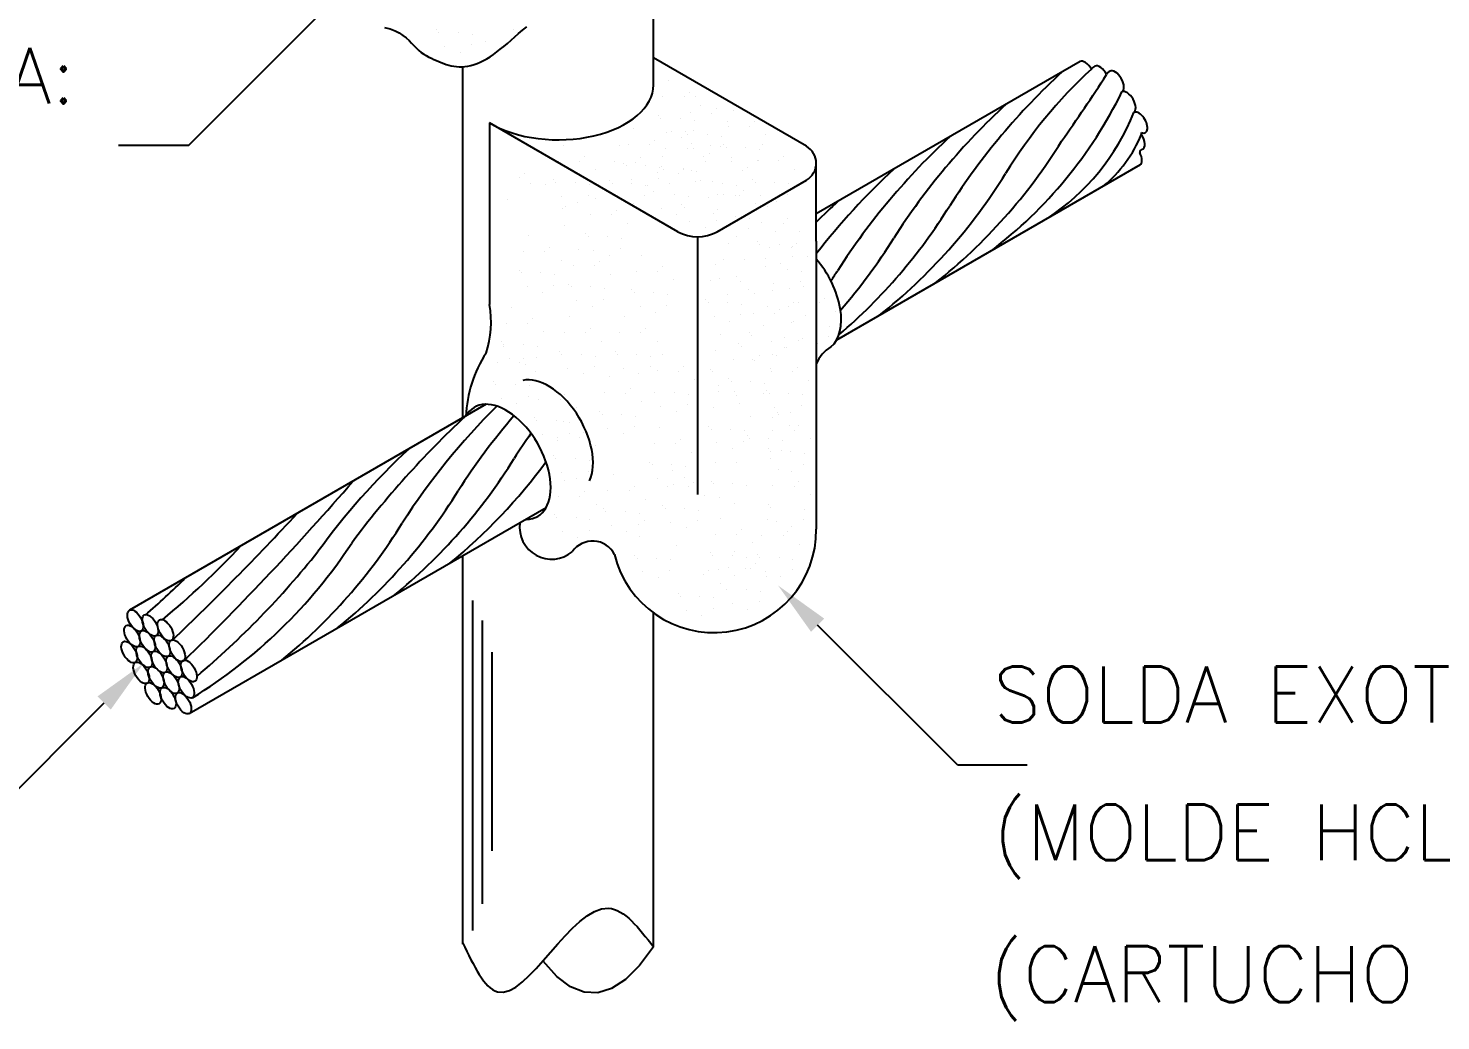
# Model space of a CAD drawing. Header units: millimetres. Extents: x -6627.7 to -6613.9, y -4619 to -4608.
# Drawn here: x -6622.46 to -6617.4, y -4614.42 to -4610.87 of the extents above; entities that cross this region are included whole.
import ezdxf
from ezdxf.enums import TextEntityAlignment as Align

# ---------------------------------------------------------------- set-up
doc = ezdxf.new("R2010")
doc.units = ezdxf.units.MM
doc.header["$LTSCALE"] = 10
doc.layers.add('Termotécnica', color=7, linetype='Continuous')
doc.styles.add('r80', font='romans.shx')

msp = doc.modelspace()

# ---------------------------------------------------------------- linework, layer by layer
at = {"layer": 'Termotécnica', "color": 2}
for p, q in [((-6620.2198, -4611.0751), (-6620.2198, -4610.5471)), ((-6621.8834, -4611.2922), (-6621.3834, -4610.7922)), ((-6620.9963, -4610.8778), (-6620.9963, -4610.8778)), ((-6620.9876, -4610.888), (-6620.9876, -4610.888)), ((-6620.9185, -4610.8881), (-6620.9185, -4610.8881)), ((-6620.8687, -4610.8946), (-6620.8687, -4610.8946)), ((-6620.7217, -4610.8762), (-6620.7217, -4610.8762)), ((-6620.9675, -4610.9379), (-6620.9675, -4610.9379)), ((-6620.8715, -4610.9323), (-6620.8715, -4610.9323)), ((-6620.8205, -4610.9195), (-6620.8205, -4610.9195)), ((-6620.7649, -4610.9396), (-6620.7649, -4610.9396)), ((-6620.7245, -4610.9139), (-6620.7245, -4610.9139)), ((-6620.9119, -4610.958), (-6620.9119, -4610.958)), ((-6619.6726, -4611.2949), (-6620.2198, -4610.979)), ((-6618.6934, -4610.9915), (-6619.6376, -4611.5367)), ((-6620.9015, -4612.2664), (-6620.9015, -4611.0134)), ((-6620.1676, -4611.0604), (-6620.1676, -4611.0604)), ((-6620.186, -4611.1178), (-6620.186, -4611.1178)), ((-6620.1104, -4611.1186), (-6620.1104, -4611.1186)), ((-6620.0927, -4611.1025), (-6620.0927, -4611.1025)), ((-6620.0705, -4611.1181), (-6620.0705, -4611.1181)), ((-6620.2024, -4611.1847), (-6620.2024, -4611.1847)), ((-6620.1936, -4611.1949), (-6620.1936, -4611.1949)), ((-6620.1246, -4611.195), (-6620.1246, -4611.195)), ((-6620.0889, -4611.1755), (-6620.0889, -4611.1755)), ((-6620.0521, -4611.149), (-6620.0521, -4611.149)), ((-6620.0134, -4611.1763), (-6620.0134, -4611.1763)), ((-6619.9957, -4611.1602), (-6619.9957, -4611.1602)), ((-6619.9342, -4611.1653), (-6619.9342, -4611.1653)), ((-6620.1322, -4611.6007), (-6620.8063, -4611.2115)), ((-6620.8063, -4611.2115), (-6620.8063, -4611.8616)), ((-6620.2908, -4611.2308), (-6620.2908, -4611.2308)), ((-6620.1736, -4611.2448), (-6620.1736, -4611.2448)), ((-6620.1571, -4611.2439), (-6620.1571, -4611.2439)), ((-6620.1054, -4611.2424), (-6620.1054, -4611.2424)), ((-6620.0776, -4611.2392), (-6620.0776, -4611.2392)), ((-6620.0748, -4611.2015), (-6620.0748, -4611.2015)), ((-6619.9551, -4611.2066), (-6619.9551, -4611.2066)), ((-6619.9526, -4611.2227), (-6619.9526, -4611.2227)), ((-6619.877, -4611.2235), (-6619.877, -4611.2235)), ((-6619.8594, -4611.2074), (-6619.8594, -4611.2074)), ((-6621.8834, -4611.2922), (-6622.1334, -4611.2922)), ((-6620.5425, -4611.2911), (-6620.5425, -4611.2911)), ((-6620.3406, -4611.2938), (-6620.3406, -4611.2938)), ((-6620.3092, -4611.2882), (-6620.3092, -4611.2882)), ((-6620.2336, -4611.2891), (-6620.2336, -4611.2891)), ((-6620.216, -4611.2729), (-6620.216, -4611.2729)), ((-6620.118, -4611.2649), (-6620.118, -4611.2649)), ((-6620.0966, -4611.2526), (-6620.0966, -4611.2526)), ((-6620.0822, -4611.286), (-6620.0822, -4611.286)), ((-6620.0276, -4611.2527), (-6620.0276, -4611.2527)), ((-6620.0155, -4611.2938), (-6620.0155, -4611.2938)), ((-6619.9806, -4611.2969), (-6619.9806, -4611.2969)), ((-6619.9777, -4611.2592), (-6619.9777, -4611.2592)), ((-6619.969, -4611.2896), (-6619.969, -4611.2896)), ((-6619.8293, -4611.2885), (-6619.8293, -4611.2885)), ((-6619.8188, -4611.2538), (-6619.8188, -4611.2538)), ((-6620.5609, -4611.3485), (-6620.5609, -4611.3485)), ((-6620.4853, -4611.3494), (-6620.4853, -4611.3494)), ((-6620.4677, -4611.3332), (-6620.4677, -4611.3332)), ((-6620.2658, -4611.3358), (-6620.2658, -4611.3358)), ((-6620.1859, -4611.3331), (-6620.1859, -4611.3331)), ((-6620.1755, -4611.3013), (-6620.1755, -4611.3013)), ((-6620.0999, -4611.3022), (-6620.0999, -4611.3022)), ((-6620.0766, -4611.3025), (-6620.0766, -4611.3025)), ((-6620.0417, -4611.3325), (-6620.0417, -4611.3325)), ((-6620.0209, -4611.3226), (-6620.0209, -4611.3226)), ((-6619.9603, -4611.2998), (-6619.9603, -4611.2998)), ((-6619.9406, -4611.3358), (-6619.9406, -4611.3358)), ((-6619.9402, -4611.3497), (-6619.9402, -4611.3497)), ((-6619.8912, -4611.2999), (-6619.8912, -4611.2999)), ((-6619.8477, -4611.3459), (-6619.8477, -4611.3459)), ((-6619.8442, -4611.3441), (-6619.8442, -4611.3441)), ((-6619.8414, -4611.3064), (-6619.8414, -4611.3064)), ((-6619.7721, -4611.3468), (-6619.7721, -4611.3468)), ((-6619.7545, -4611.3306), (-6619.7545, -4611.3306)), ((-6620.6825, -4611.392), (-6620.6825, -4611.392)), ((-6620.4271, -4611.3797), (-6620.4271, -4611.3797)), ((-6620.359, -4611.3511), (-6620.359, -4611.3511)), ((-6620.3256, -4611.3552), (-6620.3256, -4611.3552)), ((-6620.3169, -4611.3654), (-6620.3169, -4611.3654)), ((-6620.2834, -4611.352), (-6620.2834, -4611.352)), ((-6620.2478, -4611.3654), (-6620.2478, -4611.3654)), ((-6620.2043, -4611.3905), (-6620.2043, -4611.3905)), ((-6620.198, -4611.372), (-6620.198, -4611.372)), ((-6620.1919, -4611.3683), (-6620.1919, -4611.3683)), ((-6620.1832, -4611.3785), (-6620.1832, -4611.3785)), ((-6620.1287, -4611.3913), (-6620.1287, -4611.3913)), ((-6620.1141, -4611.3785), (-6620.1141, -4611.3785)), ((-6620.1111, -4611.3752), (-6620.1111, -4611.3752)), ((-6620.0837, -4611.3803), (-6620.0837, -4611.3803)), ((-6620.0643, -4611.3851), (-6620.0643, -4611.3851)), ((-6620.0339, -4611.3511), (-6620.0339, -4611.3511)), ((-6619.9001, -4611.3823), (-6619.9001, -4611.3823)), ((-6619.8846, -4611.3698), (-6619.8846, -4611.3698)), ((-6619.7139, -4611.3771), (-6619.7139, -4611.3771)), ((-6619.6376, -4611.6346), (-6619.6376, -4611.3555)), ((-6618.4785, -4611.3611), (-6619.5655, -4611.9887)), ((-6620.7001, -4611.4082), (-6620.7001, -4611.4082)), ((-6620.6597, -4611.4292), (-6620.6597, -4611.4292)), ((-6620.6069, -4611.4314), (-6620.6069, -4611.4314)), ((-6620.5774, -4611.4155), (-6620.5774, -4611.4155)), ((-6620.5686, -4611.4257), (-6620.5686, -4611.4257)), ((-6620.4995, -4611.4257), (-6620.4995, -4611.4257)), ((-6620.4497, -4611.4323), (-6620.4497, -4611.4323)), ((-6620.3755, -4611.4181), (-6620.3755, -4611.4181)), ((-6620.3667, -4611.4283), (-6620.3667, -4611.4283)), ((-6620.2976, -4611.4283), (-6620.2976, -4611.4283)), ((-6620.2968, -4611.4153), (-6620.2968, -4611.4153)), ((-6620.2478, -4611.4349), (-6620.2478, -4611.4349)), ((-6620.2412, -4611.4353), (-6620.2412, -4611.4353)), ((-6620.2008, -4611.4096), (-6620.2008, -4611.4096)), ((-6620.1631, -4611.4284), (-6620.1631, -4611.4284)), ((-6620.0705, -4611.4217), (-6620.0705, -4611.4217)), ((-6620.0503, -4611.4181), (-6620.0503, -4611.4181)), ((-6620.0088, -4611.4224), (-6620.0088, -4611.4224)), ((-6619.9922, -4611.6007), (-6619.6726, -4611.4162)), ((-6619.9725, -4611.4283), (-6619.9725, -4611.4283)), ((-6619.9227, -4611.4349), (-6619.9227, -4611.4349)), ((-6619.8641, -4611.4128), (-6619.8641, -4611.4128)), ((-6619.8554, -4611.4231), (-6619.8554, -4611.4231)), ((-6619.7863, -4611.4231), (-6619.7863, -4611.4231)), ((-6619.7365, -4611.4297), (-6619.7365, -4611.4297)), ((-6620.7424, -4611.4847), (-6620.7424, -4611.4847)), ((-6620.5486, -4611.4756), (-6620.5486, -4611.4756)), ((-6620.4929, -4611.4956), (-6620.4929, -4611.4956)), ((-6620.4526, -4611.4699), (-6620.4526, -4611.4699)), ((-6620.4272, -4611.4826), (-6620.4272, -4611.4826)), ((-6620.3467, -4611.4782), (-6620.3467, -4611.4782)), ((-6620.291, -4611.4983), (-6620.291, -4611.4983)), ((-6620.2507, -4611.4725), (-6620.2507, -4611.4725)), ((-6620.2207, -4611.4574), (-6620.2207, -4611.4574)), ((-6620.1429, -4611.4677), (-6620.1429, -4611.4677)), ((-6620.0931, -4611.4742), (-6620.0931, -4611.4742)), ((-6620.0215, -4611.4782), (-6620.0215, -4611.4782)), ((-6619.9893, -4611.4691), (-6619.9893, -4611.4691)), ((-6619.9682, -4611.4689), (-6619.9682, -4611.4689)), ((-6619.9255, -4611.4725), (-6619.9255, -4611.4725)), ((-6619.9137, -4611.47), (-6619.9137, -4611.47)), ((-6619.8961, -4611.4538), (-6619.8961, -4611.4538)), ((-6619.8555, -4611.5003), (-6619.8555, -4611.5003)), ((-6619.8353, -4611.4729), (-6619.8353, -4611.4729)), ((-6619.7797, -4611.493), (-6619.7797, -4611.493)), ((-6619.7393, -4611.4673), (-6619.7393, -4611.4673)), ((-6620.5443, -4611.5178), (-6620.5443, -4611.5178)), ((-6620.5345, -4611.512), (-6620.5345, -4611.512)), ((-6620.4455, -4611.5399), (-6620.4455, -4611.5399)), ((-6620.37, -4611.5408), (-6620.37, -4611.5408)), ((-6620.3523, -4611.5246), (-6620.3523, -4611.5246)), ((-6620.1919, -4611.5175), (-6620.1919, -4611.5175)), ((-6620.1363, -4611.5376), (-6620.1363, -4611.5376)), ((-6620.1185, -4611.5046), (-6620.1185, -4611.5046)), ((-6620.1097, -4611.5148), (-6620.1097, -4611.5148)), ((-6620.0057, -4611.5361), (-6620.0057, -4611.5361)), ((-6619.9909, -4611.5214), (-6619.9909, -4611.5214)), ((-6619.9279, -4611.5463), (-6619.9279, -4611.5463)), ((-6619.8136, -4611.5114), (-6619.8136, -4611.5114)), ((-6620.5389, -4611.5785), (-6620.5389, -4611.5785)), ((-6620.3117, -4611.5711), (-6620.3117, -4611.5711)), ((-6620.0897, -4611.5647), (-6620.0897, -4611.5647)), ((-6620.034, -4611.5848), (-6620.034, -4611.5848)), ((-6619.9937, -4611.5591), (-6619.9937, -4611.5591)), ((-6619.9769, -4611.5962), (-6619.9769, -4611.5962)), ((-6619.8809, -4611.5905), (-6619.8809, -4611.5905)), ((-6619.8781, -4611.5529), (-6619.8781, -4611.5529)), ((-6619.832, -4611.5688), (-6619.832, -4611.5688)), ((-6619.7847, -4611.6006), (-6619.7847, -4611.6006)), ((-6619.7564, -4611.5696), (-6619.7564, -4611.5696)), ((-6619.7387, -4611.5535), (-6619.7387, -4611.5535)), ((-6619.6982, -4611.6), (-6619.6982, -4611.6)), ((-6620.6658, -4611.6137), (-6620.6658, -4611.6137)), ((-6620.462, -4611.6069), (-6620.462, -4611.6069)), ((-6620.4532, -4611.6171), (-6620.4532, -4611.6171)), ((-6620.3842, -4611.6171), (-6620.3842, -4611.6171)), ((-6620.3344, -4611.6237), (-6620.3344, -4611.6237)), ((-6620.0622, -4611.6194), (-6620.0622, -4612.5409)), ((-6619.9499, -4611.6425), (-6619.9499, -4611.6425)), ((-6619.9213, -4611.6163), (-6619.9213, -4611.6163)), ((-6619.8484, -4611.6357), (-6619.8484, -4611.6357)), ((-6619.8397, -4611.646), (-6619.8397, -4611.646)), ((-6619.7706, -4611.646), (-6619.7706, -4611.646)), ((-6619.7208, -4611.6525), (-6619.7208, -4611.6525)), ((-6619.7099, -4611.6426), (-6619.7099, -4611.6426)), ((-6619.6376, -4611.6346), (-6619.6376, -4612.6646)), ((-6620.6842, -4611.6711), (-6620.6842, -4611.6711)), ((-6620.6086, -4611.6719), (-6620.6086, -4611.6719)), ((-6620.5909, -4611.6557), (-6620.5909, -4611.6557)), ((-6620.5504, -4611.7022), (-6620.5504, -4611.7022)), ((-6620.4875, -4611.6635), (-6620.4875, -4611.6635)), ((-6620.4332, -4611.667), (-6620.4332, -4611.667)), ((-6620.3775, -4611.687), (-6620.3775, -4611.687)), ((-6620.3372, -4611.6613), (-6620.3372, -4611.6613)), ((-6620.262, -4611.6845), (-6620.262, -4611.6845)), ((-6619.9683, -4611.6999), (-6619.9683, -4611.6999)), ((-6619.8927, -4611.7008), (-6619.8927, -4611.7008)), ((-6619.8196, -4611.6958), (-6619.8196, -4611.6958)), ((-6619.8031, -4611.6579), (-6619.8031, -4611.6579)), ((-6619.7275, -4611.6588), (-6619.7275, -4611.6588)), ((-6619.7236, -4611.6902), (-6619.7236, -4611.6902)), ((-6619.6693, -4611.6891), (-6619.6693, -4611.6891)), ((-6620.7006, -4611.738), (-6620.7006, -4611.738)), ((-6620.6918, -4611.7482), (-6620.6918, -4611.7482)), ((-6620.6228, -4611.7482), (-6620.6228, -4611.7482)), ((-6620.5059, -4611.7209), (-6620.5059, -4611.7209)), ((-6620.4303, -4611.7217), (-6620.4303, -4611.7217)), ((-6620.4126, -4611.7056), (-6620.4126, -4611.7056)), ((-6620.372, -4611.7521), (-6620.372, -4611.7521)), ((-6620.2803, -4611.7419), (-6620.2803, -4611.7419)), ((-6620.2048, -4611.7427), (-6620.2048, -4611.7427)), ((-6620.1871, -4611.7265), (-6620.1871, -4611.7265)), ((-6619.9971, -4611.7186), (-6619.9971, -4611.7186)), ((-6619.8196, -4611.7249), (-6619.8196, -4611.7249)), ((-6619.764, -4611.7159), (-6619.764, -4611.7159)), ((-6619.7417, -4611.7351), (-6619.7417, -4611.7351)), ((-6619.6919, -4611.7417), (-6619.6919, -4611.7417)), ((-6620.6718, -4611.7981), (-6620.6718, -4611.7981)), ((-6620.5758, -4611.7924), (-6620.5758, -4611.7924)), ((-6620.573, -4611.7548), (-6620.573, -4611.7548)), ((-6620.5223, -4611.7878), (-6620.5223, -4611.7878)), ((-6620.5135, -4611.798), (-6620.5135, -4611.798)), ((-6620.4445, -4611.7981), (-6620.4445, -4611.7981)), ((-6620.1465, -4611.773), (-6620.1465, -4611.773)), ((-6620.0155, -4611.7759), (-6620.0155, -4611.7759)), ((-6619.9848, -4611.7668), (-6619.9848, -4611.7668)), ((-6619.9223, -4611.7606), (-6619.9223, -4611.7606)), ((-6619.9069, -4611.7771), (-6619.9069, -4611.7771)), ((-6619.7908, -4611.785), (-6619.7908, -4611.785)), ((-6619.6948, -4611.7793), (-6619.6948, -4611.7793)), ((-6619.6825, -4611.7972), (-6619.6825, -4611.7972)), ((-6620.6162, -4611.8182), (-6620.6162, -4611.8182)), ((-6620.4935, -4611.8479), (-6620.4935, -4611.8479)), ((-6620.3975, -4611.8423), (-6620.3975, -4611.8423)), ((-6620.3947, -4611.8046), (-6620.3947, -4611.8046)), ((-6620.2968, -4611.8088), (-6620.2968, -4611.8088)), ((-6620.288, -4611.819), (-6620.288, -4611.819)), ((-6620.219, -4611.819), (-6620.219, -4611.819)), ((-6620.1692, -4611.8256), (-6620.1692, -4611.8256)), ((-6620.032, -4611.8429), (-6620.032, -4611.8429)), ((-6620.0232, -4611.8531), (-6620.0232, -4611.8531)), ((-6619.956, -4611.8269), (-6619.956, -4611.8269)), ((-6619.9541, -4611.8531), (-6619.9541, -4611.8531)), ((-6619.8817, -4611.8071), (-6619.8817, -4611.8071)), ((-6619.86, -4611.8213), (-6619.86, -4611.8213)), ((-6619.7926, -4611.8103), (-6619.7926, -4611.8103)), ((-6619.7351, -4611.805), (-6619.7351, -4611.805)), ((-6619.7178, -4611.8524), (-6619.7178, -4611.8524)), ((-6619.7009, -4611.8546), (-6619.7009, -4611.8546)), ((-6619.6076, -4611.8393), (-6619.6076, -4611.8393)), ((-6620.7287, -4611.8706), (-6620.7287, -4611.8706)), ((-6620.5216, -4611.9047), (-6620.5216, -4611.9047)), ((-6620.4379, -4611.868), (-6620.4379, -4611.868)), ((-6620.3223, -4611.9047), (-6620.3223, -4611.9047)), ((-6620.268, -4611.8689), (-6620.268, -4611.8689)), ((-6620.2123, -4611.889), (-6620.2123, -4611.889)), ((-6620.172, -4611.8632), (-6620.172, -4611.8632)), ((-6620.0032, -4611.903), (-6620.0032, -4611.903)), ((-6619.9071, -4611.8973), (-6619.9071, -4611.8973)), ((-6619.9043, -4611.8597), (-6619.9043, -4611.8597)), ((-6619.8608, -4611.8939), (-6619.8608, -4611.8939)), ((-6619.811, -4611.8677), (-6619.811, -4611.8677)), ((-6619.7852, -4611.8948), (-6619.7852, -4611.8948)), ((-6619.7676, -4611.8786), (-6619.7676, -4611.8786)), ((-6619.7354, -4611.8686), (-6619.7354, -4611.8686)), ((-6619.6772, -4611.8989), (-6619.6772, -4611.8989)), ((-6619.6253, -4611.8555), (-6619.6253, -4611.8555)), ((-6619.567, -4611.8858), (-6619.567, -4611.8858)), ((-6620.7471, -4611.928), (-6620.7471, -4611.928)), ((-6620.6715, -4611.9289), (-6620.6715, -4611.9289)), ((-6620.6539, -4611.9127), (-6620.6539, -4611.9127)), ((-6620.4467, -4611.9468), (-6620.4467, -4611.9468)), ((-6620.2474, -4611.9468), (-6620.2474, -4611.9468)), ((-6619.9475, -4611.923), (-6619.9475, -4611.923)), ((-6619.8274, -4611.9347), (-6619.8274, -4611.9347)), ((-6619.727, -4611.9251), (-6619.727, -4611.9251)), ((-6619.7173, -4611.9215), (-6619.7173, -4611.9215)), ((-6619.6395, -4611.9318), (-6619.6395, -4611.9318)), ((-6619.5897, -4611.9383), (-6619.5897, -4611.9383)), ((-6620.7635, -4611.995), (-6620.7635, -4611.995)), ((-6620.7548, -4612.0052), (-6620.7548, -4612.0052)), ((-6620.6857, -4612.0052), (-6620.6857, -4612.0052)), ((-6620.6133, -4611.9592), (-6620.6133, -4611.9592)), ((-6620.5399, -4611.9621), (-6620.5399, -4611.9621)), ((-6620.4644, -4611.963), (-6620.4644, -4611.963)), ((-6620.4061, -4611.9933), (-6620.4061, -4611.9933)), ((-6620.3407, -4611.9621), (-6620.3407, -4611.9621)), ((-6620.2651, -4611.963), (-6620.2651, -4611.963)), ((-6620.2069, -4611.9933), (-6620.2069, -4611.9933)), ((-6619.9814, -4611.9677), (-6619.9814, -4611.9677)), ((-6619.9158, -4612.0017), (-6619.9158, -4612.0017)), ((-6619.8772, -4611.9609), (-6619.8772, -4611.9609)), ((-6619.8685, -4611.9711), (-6619.8685, -4611.9711)), ((-6619.7986, -4611.9947), (-6619.7986, -4611.9947)), ((-6619.7496, -4611.9777), (-6619.7496, -4611.9777)), ((-6619.7026, -4611.9891), (-6619.7026, -4611.9891)), ((-6619.6885, -4611.9816), (-6619.6885, -4611.9816)), ((-6619.6329, -4612.0017), (-6619.6329, -4612.0017)), ((-6619.5925, -4611.976), (-6619.5925, -4611.976)), ((-6620.7579, -4612.0113), (-6620.7579, -4612.0113)), ((-6620.7347, -4612.0551), (-6620.7347, -4612.0551)), ((-6620.6831, -4612.0534), (-6620.6831, -4612.0534)), ((-6620.6387, -4612.0494), (-6620.6387, -4612.0494)), ((-6620.6359, -4612.0118), (-6620.6359, -4612.0118)), ((-6620.5564, -4612.0291), (-6620.5564, -4612.0291)), ((-6620.5476, -4612.0393), (-6620.5476, -4612.0393)), ((-6620.4786, -4612.0393), (-6620.4786, -4612.0393)), ((-6620.4288, -4612.0459), (-6620.4288, -4612.0459)), ((-6620.3571, -4612.0291), (-6620.3571, -4612.0291)), ((-6620.3483, -4612.0393), (-6620.3483, -4612.0393)), ((-6620.2793, -4612.0393), (-6620.2793, -4612.0393)), ((-6620.2295, -4612.0459), (-6620.2295, -4612.0459)), ((-6620.1885, -4612.0411), (-6620.1885, -4612.0411)), ((-6619.9998, -4612.025), (-6619.9998, -4612.025)), ((-6619.9066, -4612.0097), (-6619.9066, -4612.0097)), ((-6619.866, -4612.0562), (-6619.866, -4612.0562)), ((-6619.841, -4612.0438), (-6619.841, -4612.0438)), ((-6619.7928, -4612.041), (-6619.7928, -4612.041)), ((-6619.7795, -4612.0437), (-6619.7795, -4612.0437)), ((-6619.7524, -4612.0153), (-6619.7524, -4612.0153)), ((-6619.743, -4612.0148), (-6619.743, -4612.0148)), ((-6620.7763, -4612.0687), (-6620.7763, -4612.0687)), ((-6620.7007, -4612.0696), (-6620.7007, -4612.0696)), ((-6620.6791, -4612.0751), (-6620.6791, -4612.0751)), ((-6620.6425, -4612.0999), (-6620.6425, -4612.0999)), ((-6620.5276, -4612.0891), (-6620.5276, -4612.0891)), ((-6620.4316, -4612.0835), (-6620.4316, -4612.0835)), ((-6620.3283, -4612.0891), (-6620.3283, -4612.0891)), ((-6620.2323, -4612.0835), (-6620.2323, -4612.0835)), ((-6620.2069, -4612.0985), (-6620.2069, -4612.0985)), ((-6620.1314, -4612.0993), (-6620.1314, -4612.0993)), ((-6620.1137, -4612.0832), (-6620.1137, -4612.0832)), ((-6620.0162, -4612.092), (-6620.0162, -4612.092)), ((-6620.0075, -4612.1022), (-6620.0075, -4612.1022)), ((-6619.9342, -4612.0591), (-6619.9342, -4612.0591)), ((-6619.8586, -4612.06), (-6619.8586, -4612.06)), ((-6619.8004, -4612.0903), (-6619.8004, -4612.0903)), ((-6619.7979, -4612.1011), (-6619.7979, -4612.1011)), ((-6619.7223, -4612.1019), (-6619.7223, -4612.1019)), ((-6619.7047, -4612.0858), (-6619.7047, -4612.0858)), ((-6620.7928, -4612.1356), (-6620.7928, -4612.1356)), ((-6620.784, -4612.1459), (-6620.784, -4612.1459)), ((-6620.715, -4612.1459), (-6620.715, -4612.1459)), ((-6620.6651, -4612.1524), (-6620.6651, -4612.1524)), ((-6620.6113, -4612.1422), (-6620.6113, -4612.1422)), ((-6620.4719, -4612.1092), (-6620.4719, -4612.1092)), ((-6620.3773, -4612.1197), (-6620.3773, -4612.1197)), ((-6620.2727, -4612.1092), (-6620.2727, -4612.1092)), ((-6620.0731, -4612.1296), (-6620.0731, -4612.1296)), ((-6619.9874, -4612.1521), (-6619.9874, -4612.1521)), ((-6619.9507, -4612.1261), (-6619.9507, -4612.1261)), ((-6619.9419, -4612.1363), (-6619.9419, -4612.1363)), ((-6619.8729, -4612.1363), (-6619.8729, -4612.1363)), ((-6619.823, -4612.1429), (-6619.823, -4612.1429)), ((-6619.6641, -4612.1323), (-6619.6641, -4612.1323)), ((-6620.764, -4612.1957), (-6620.764, -4612.1957)), ((-6620.668, -4612.1901), (-6620.668, -4612.1901)), ((-6620.6297, -4612.1996), (-6620.6297, -4612.1996)), ((-6620.5541, -4612.2005), (-6620.5541, -4612.2005)), ((-6620.5365, -4612.1843), (-6620.5365, -4612.1843)), ((-6620.3957, -4612.1771), (-6620.3957, -4612.1771)), ((-6620.3201, -4612.178), (-6620.3201, -4612.178)), ((-6620.3025, -4612.1618), (-6620.3025, -4612.1618)), ((-6620.2619, -4612.2083), (-6620.2619, -4612.2083)), ((-6620.2146, -4612.1756), (-6620.2146, -4612.1756)), ((-6620.1456, -4612.1756), (-6620.1456, -4612.1756)), ((-6620.0957, -4612.1822), (-6620.0957, -4612.1822)), ((-6619.9866, -4612.1722), (-6619.9866, -4612.1722)), ((-6619.9318, -4612.1721), (-6619.9318, -4612.1721)), ((-6619.9219, -4612.1862), (-6619.9219, -4612.1862)), ((-6619.8259, -4612.1805), (-6619.8259, -4612.1805)), ((-6619.8143, -4612.168), (-6619.8143, -4612.168)), ((-6619.8056, -4612.1782), (-6619.8056, -4612.1782)), ((-6619.7365, -4612.1783), (-6619.7365, -4612.1783)), ((-6619.6867, -4612.1848), (-6619.6867, -4612.1848)), ((-6620.8183, -4612.2183), (-6622.094, -4612.9549)), ((-6620.7083, -4612.2158), (-6620.7083, -4612.2158)), ((-6620.4959, -4612.2308), (-6620.4959, -4612.2308)), ((-6620.4122, -4612.2441), (-6620.4122, -4612.2441)), ((-6620.4034, -4612.2543), (-6620.4034, -4612.2543)), ((-6620.3344, -4612.2543), (-6620.3344, -4612.2543)), ((-6620.1946, -4612.2255), (-6620.1946, -4612.2255)), ((-6620.1389, -4612.2456), (-6620.1389, -4612.2456)), ((-6620.0986, -4612.2199), (-6620.0986, -4612.2199)), ((-6620.005, -4612.2296), (-6620.005, -4612.2296)), ((-6619.9118, -4612.2143), (-6619.9118, -4612.2143)), ((-6619.7855, -4612.2281), (-6619.7855, -4612.2281)), ((-6619.7755, -4612.2484), (-6619.7755, -4612.2484)), ((-6619.7742, -4612.2535), (-6619.7742, -4612.2535)), ((-6619.7299, -4612.2482), (-6619.7299, -4612.2482)), ((-6619.6895, -4612.2225), (-6619.6895, -4612.2225)), ((-6620.6461, -4612.2666), (-6620.6461, -4612.2666)), ((-6620.6374, -4612.2768), (-6620.6374, -4612.2768)), ((-6620.5683, -4612.2768), (-6620.5683, -4612.2768)), ((-6620.5432, -4612.2784), (-6620.5432, -4612.2784)), ((-6620.5185, -4612.2834), (-6620.5185, -4612.2834)), ((-6620.3834, -4612.3042), (-6620.3834, -4612.3042)), ((-6620.2874, -4612.2985), (-6620.2874, -4612.2985)), ((-6620.2845, -4612.2609), (-6620.2845, -4612.2609)), ((-6620.199, -4612.3007), (-6620.199, -4612.3007)), ((-6620.0215, -4612.2965), (-6620.0215, -4612.2965)), ((-6620.0127, -4612.3067), (-6620.0127, -4612.3067)), ((-6619.9437, -4612.3068), (-6619.9437, -4612.3068)), ((-6619.8712, -4612.2607), (-6619.8712, -4612.2607)), ((-6619.7931, -4612.2645), (-6619.7931, -4612.2645)), ((-6619.7349, -4612.2948), (-6619.7349, -4612.2948)), ((-6619.6994, -4612.2956), (-6619.6994, -4612.2956)), ((-6620.6173, -4612.3267), (-6620.6173, -4612.3267)), ((-6620.5617, -4612.3467), (-6620.5617, -4612.3467)), ((-6620.5616, -4612.3358), (-6620.5616, -4612.3358)), ((-6620.5213, -4612.321), (-6620.5213, -4612.321)), ((-6620.486, -4612.3366), (-6620.486, -4612.3366)), ((-6620.4684, -4612.3205), (-6620.4684, -4612.3205)), ((-6620.3277, -4612.3242), (-6620.3277, -4612.3242)), ((-6620.2174, -4612.3581), (-6620.2174, -4612.3581)), ((-6620.1418, -4612.3589), (-6620.1418, -4612.3589)), ((-6620.1242, -4612.3428), (-6620.1242, -4612.3428)), ((-6619.9927, -4612.3566), (-6619.9927, -4612.3566)), ((-6619.8967, -4612.351), (-6619.8967, -4612.351)), ((-6619.8938, -4612.3133), (-6619.8938, -4612.3133)), ((-6619.8851, -4612.3306), (-6619.8851, -4612.3306)), ((-6619.8764, -4612.3408), (-6619.8764, -4612.3408)), ((-6619.8073, -4612.3408), (-6619.8073, -4612.3408)), ((-6619.7926, -4612.3109), (-6619.7926, -4612.3109)), ((-6619.7575, -4612.3474), (-6619.7575, -4612.3474)), ((-6619.7171, -4612.3117), (-6619.7171, -4612.3117)), ((-6619.6588, -4612.342), (-6619.6588, -4612.342)), ((-6620.5781, -4612.4027), (-6620.5781, -4612.4027)), ((-6620.4278, -4612.367), (-6620.4278, -4612.367)), ((-6620.0836, -4612.3892), (-6620.0836, -4612.3892)), ((-6619.937, -4612.3767), (-6619.937, -4612.3767)), ((-6619.8091, -4612.3778), (-6619.8091, -4612.3778)), ((-6619.8003, -4612.388), (-6619.8003, -4612.388)), ((-6619.7603, -4612.3851), (-6619.7603, -4612.3851)), ((-6619.7313, -4612.388), (-6619.7313, -4612.388)), ((-6619.6814, -4612.3946), (-6619.6814, -4612.3946)), ((-6620.5693, -4612.4129), (-6620.5693, -4612.4129)), ((-6620.5002, -4612.413), (-6620.5002, -4612.413)), ((-6620.4533, -4612.4572), (-6620.4533, -4612.4572)), ((-6620.4504, -4612.4195), (-6620.4504, -4612.4195)), ((-6620.2339, -4612.425), (-6620.2339, -4612.425)), ((-6620.2251, -4612.4352), (-6620.2251, -4612.4352)), ((-6620.156, -4612.4352), (-6620.156, -4612.4352)), ((-6620.1518, -4612.4554), (-6620.1518, -4612.4554)), ((-6620.1062, -4612.4418), (-6620.1062, -4612.4418)), ((-6619.9972, -4612.4262), (-6619.9972, -4612.4262)), ((-6619.9216, -4612.4271), (-6619.9216, -4612.4271)), ((-6619.8007, -4612.4108), (-6619.8007, -4612.4108)), ((-6619.7742, -4612.4528), (-6619.7742, -4612.4528)), ((-6619.7246, -4612.458), (-6619.7246, -4612.458)), ((-6619.6843, -4612.4322), (-6619.6843, -4612.4322)), ((-6620.5493, -4612.4628), (-6620.5493, -4612.4628)), ((-6620.5399, -4612.4895), (-6620.5399, -4612.4895)), ((-6620.4936, -4612.4829), (-6620.4936, -4612.4829)), ((-6620.3642, -4612.4685), (-6620.3642, -4612.4685)), ((-6620.2894, -4612.5106), (-6620.2894, -4612.5106)), ((-6620.2051, -4612.4851), (-6620.2051, -4612.4851)), ((-6620.1494, -4612.5052), (-6620.1494, -4612.5052)), ((-6620.1091, -4612.4794), (-6620.1091, -4612.4794)), ((-6620.077, -4612.4975), (-6620.077, -4612.4975)), ((-6620.0136, -4612.4932), (-6620.0136, -4612.4932)), ((-6620.0048, -4612.5034), (-6620.0048, -4612.5034)), ((-6619.9358, -4612.5034), (-6619.9358, -4612.5034)), ((-6619.886, -4612.51), (-6619.886, -4612.51)), ((-6619.7926, -4612.5101), (-6619.7926, -4612.5101)), ((-6619.7171, -4612.511), (-6619.7171, -4612.511)), ((-6619.6994, -4612.4948), (-6619.6994, -4612.4948)), ((-6620.5583, -4612.5469), (-6620.5583, -4612.5469)), ((-6620.4827, -4612.5477), (-6620.4827, -4612.5477)), ((-6620.4651, -4612.5315), (-6620.4651, -4612.5315)), ((-6620.3826, -4612.5259), (-6620.3826, -4612.5259)), ((-6620.307, -4612.5267), (-6620.307, -4612.5267)), ((-6620.2488, -4612.5571), (-6620.2488, -4612.5571)), ((-6620.1702, -4612.5128), (-6620.1702, -4612.5128)), ((-6620.0946, -4612.5136), (-6620.0946, -4612.5136)), ((-6620.0364, -4612.5439), (-6620.0364, -4612.5439)), ((-6619.9848, -4612.5533), (-6619.9848, -4612.5533)), ((-6619.6588, -4612.5413), (-6619.6588, -4612.5413)), ((-6620.6039, -4612.5882), (-6621.8807, -4613.3253)), ((-6620.4245, -4612.578), (-6620.4245, -4612.578)), ((-6620.3991, -4612.5928), (-6620.3991, -4612.5928)), ((-6620.3903, -4612.603), (-6620.3903, -4612.603)), ((-6620.3212, -4612.6031), (-6620.3212, -4612.6031)), ((-6620.2714, -4612.6096), (-6620.2714, -4612.6096)), ((-6620.1867, -4612.5797), (-6620.1867, -4612.5797)), ((-6620.1779, -4612.5899), (-6620.1779, -4612.5899)), ((-6620.1088, -4612.5899), (-6620.1088, -4612.5899)), ((-6620.059, -4612.5965), (-6620.059, -4612.5965)), ((-6619.9292, -4612.5733), (-6619.9292, -4612.5733)), ((-6619.8091, -4612.5771), (-6619.8091, -4612.5771)), ((-6619.8003, -4612.5873), (-6619.8003, -4612.5873)), ((-6619.6814, -4612.5939), (-6619.6814, -4612.5939)), ((-6620.5747, -4612.6138), (-6620.5747, -4612.6138)), ((-6620.566, -4612.624), (-6620.566, -4612.624)), ((-6620.4969, -4612.624), (-6620.4969, -4612.624)), ((-6620.4471, -4612.6306), (-6620.4471, -4612.6306)), ((-6620.3703, -4612.6529), (-6620.3703, -4612.6529)), ((-6620.2743, -4612.6473), (-6620.2743, -4612.6473)), ((-6620.2515, -4612.6337), (-6620.2515, -4612.6337)), ((-6620.1579, -4612.6398), (-6620.1579, -4612.6398)), ((-6620.1022, -4612.6599), (-6620.1022, -4612.6599)), ((-6620.0619, -4612.6342), (-6620.0619, -4612.6342)), ((-6619.9814, -4612.6258), (-6619.9814, -4612.6258)), ((-6619.8136, -4612.6311), (-6619.8136, -4612.6311)), ((-6619.7803, -4612.6372), (-6619.7803, -4612.6372)), ((-6619.7246, -4612.6572), (-6619.7246, -4612.6572)), ((-6619.6843, -4612.6315), (-6619.6843, -4612.6315)), ((-6620.5459, -4612.6739), (-6620.5459, -4612.6739)), ((-6620.4903, -4612.694), (-6620.4903, -4612.694)), ((-6620.4499, -4612.6682), (-6620.4499, -4612.6682)), ((-6620.3146, -4612.673), (-6620.3146, -4612.673)), ((-6620.2699, -4612.6911), (-6620.2699, -4612.6911)), ((-6619.9998, -4612.6832), (-6619.9998, -4612.6832)), ((-6619.9242, -4612.6841), (-6619.9242, -4612.6841)), ((-6619.9066, -4612.6679), (-6619.9066, -4612.6679)), ((-6619.832, -4612.6884), (-6619.832, -4612.6884)), ((-6619.7564, -4612.6893), (-6619.7564, -4612.6893)), ((-6619.7387, -4612.6731), (-6619.7387, -4612.6731)), ((-6620.9015, -4614.1502), (-6620.9015, -4612.76)), ((-6620.9015, -4613.0076), (-6620.9015, -4612.76)), ((-6620.2863, -4612.758), (-6620.2863, -4612.758)), ((-6620.1361, -4612.7222), (-6620.1361, -4612.7222)), ((-6620.0162, -4612.7501), (-6620.0162, -4612.7501)), ((-6620.0075, -4612.7604), (-6620.0075, -4612.7604)), ((-6619.9384, -4612.7604), (-6619.9384, -4612.7604)), ((-6619.9316, -4612.7464), (-6619.9316, -4612.7464)), ((-6619.866, -4612.7144), (-6619.866, -4612.7144)), ((-6619.8484, -4612.7554), (-6619.8484, -4612.7554)), ((-6619.6982, -4612.7196), (-6619.6982, -4612.7196)), ((-6620.2775, -4612.7682), (-6620.2775, -4612.7682)), ((-6620.2085, -4612.7683), (-6620.2085, -4612.7683)), ((-6620.1615, -4612.8125), (-6620.1615, -4612.8125)), ((-6620.1587, -4612.7748), (-6620.1587, -4612.7748)), ((-6620.0219, -4612.8121), (-6620.0219, -4612.8121)), ((-6619.9874, -4612.8102), (-6619.9874, -4612.8102)), ((-6619.95, -4612.8038), (-6619.95, -4612.8038)), ((-6619.8914, -4612.8046), (-6619.8914, -4612.8046)), ((-6619.8886, -4612.7669), (-6619.8886, -4612.7669)), ((-6619.8744, -4612.8047), (-6619.8744, -4612.8047)), ((-6619.8567, -4612.7885), (-6619.8567, -4612.7885)), ((-6619.8397, -4612.7656), (-6619.8397, -4612.7656)), ((-6619.7706, -4612.7656), (-6619.7706, -4612.7656)), ((-6619.7236, -4612.8098), (-6619.7236, -4612.8098)), ((-6619.7208, -4612.7722), (-6619.7208, -4612.7722)), ((-6620.2575, -4612.8181), (-6620.2575, -4612.8181)), ((-6620.2019, -4612.8382), (-6620.2019, -4612.8382)), ((-6620.0396, -4612.8283), (-6620.0396, -4612.8283)), ((-6619.9813, -4612.8586), (-6619.9813, -4612.8586)), ((-6619.9318, -4612.8303), (-6619.9318, -4612.8303)), ((-6619.8196, -4612.8155), (-6619.8196, -4612.8155)), ((-6619.8162, -4612.835), (-6619.8162, -4612.835)), ((-6619.764, -4612.8356), (-6619.764, -4612.8356)), ((-6620.1316, -4612.8944), (-6620.1316, -4612.8944)), ((-6620.1228, -4612.9046), (-6620.1228, -4612.9046)), ((-6620.0538, -4612.9046), (-6620.0538, -4612.9046)), ((-6620.004, -4612.9112), (-6620.004, -4612.9112)), ((-6619.9576, -4612.881), (-6619.9576, -4612.881)), ((-6619.8886, -4612.881), (-6619.8886, -4612.881)), ((-6619.8388, -4612.8876), (-6619.8388, -4612.8876)), ((-6620.2198, -4614.1602), (-6620.2198, -4612.9646)), ((-6620.1028, -4612.9545), (-6620.1028, -4612.9545)), ((-6620.0068, -4612.9488), (-6620.0068, -4612.9488)), ((-6619.9376, -4612.9309), (-6619.9376, -4612.9309)), ((-6619.882, -4612.9509), (-6619.882, -4612.9509)), ((-6619.8416, -4612.9252), (-6619.8416, -4612.9252)), ((-6620.0472, -4612.9745), (-6620.0472, -4612.9745)), ((-6619.1327, -4613.5087), (-6619.6327, -4613.0087)), ((-6622.6847, -4613.7867), (-6622.1847, -4613.2867)), ((-6619.1327, -4613.5087), (-6618.8827, -4613.5087))]:
    msp.add_line(p, q, dxfattribs=at)
at = {"layer": 'Termotécnica', "color": 1}
for p, q in [((-6620.8665, -4614.1005), (-6620.8665, -4612.9203)), ((-6620.8315, -4614.0057), (-6620.8315, -4612.9914)), ((-6620.7965, -4613.8161), (-6620.7965, -4613.1052))]:
    msp.add_line(p, q, dxfattribs=at)
at = {"layer": 'Termotécnica', "color": 2}
for points in [[(-6621.182, -4610.8701), (-6621.1619, -4610.8753), (-6621.1443, -4610.8817), (-6621.1291, -4610.8894), (-6621.1159, -4610.8981), (-6621.1045, -4610.9073), (-6621.0943, -4610.9169), (-6621.085, -4610.9265), (-6621.0763, -4610.9357), (-6621.0678, -4610.9444), (-6621.0591, -4610.9521), (-6621.0504, -4610.959), (-6621.0415, -4610.9651), (-6621.0325, -4610.9706), (-6621.0235, -4610.9756), (-6621.0144, -4610.9801), (-6621.0054, -4610.9843), (-6620.9965, -4610.9882), (-6620.9876, -4610.992), (-6620.9788, -4610.9956), (-6620.97, -4610.999), (-6620.9612, -4611.002), (-6620.9523, -4611.0047), (-6620.9432, -4611.0069), (-6620.9339, -4611.0087), (-6620.9244, -4611.0099), (-6620.9146, -4611.0104), (-6620.9045, -4611.0104), (-6620.8942, -4611.0096), (-6620.8836, -4611.0082), (-6620.8728, -4611.0059), (-6620.8618, -4611.0029), (-6620.8507, -4610.999), (-6620.8393, -4610.9942), (-6620.8279, -4610.9885), (-6620.8162, -4610.982), (-6620.8044, -4610.9746), (-6620.7924, -4610.9664), (-6620.7803, -4610.9575), (-6620.7679, -4610.9479), (-6620.7553, -4610.9376), (-6620.7425, -4610.9267), (-6620.7294, -4610.9152), (-6620.716, -4610.9034), (-6620.7022, -4610.8914), (-6620.688, -4610.8795), (-6620.6732, -4610.8679)], [(-6620.2199, -4614.1593), (-6620.27, -4614.2266), (-6620.32, -4614.2765), (-6620.3696, -4614.309), (-6620.4191, -4614.3242), (-6620.4682, -4614.322), (-6620.5172, -4614.3024), (-6620.5659, -4614.2655), (-6620.6143, -4614.2113)]]:
    msp.add_lwpolyline(points, dxfattribs=at)
at = {"layer": 'Termotécnica', "color": 1}
for centre, radius, start, end in [((-6617.0919, -4612.8355), 2.4578, 132.6958, 147.3042), ((-6617.4383, -4612.3296), 1.7873, 132.8361, 148.3691), ((-6624.933, -4606.9356), 7.5466, 324.88336, 327.06829), ((-6617.292, -4612.951), 2.4578, 132.6958, 147.3042), ((-6619.9847, -4610.3916), 1.6057, 307.3205, 333.796), ((-6619.2548, -4610.8756), 0.8099, 303.2311, 338.3699), ((-6617.4922, -4613.0666), 2.4578, 132.6958, 147.3042), ((-6617.4922, -4613.0666), 2.4578, 132.6958, 147.3042), ((-6620.4446, -4610.2326), 1.9819, 308.4803, 328.2103), ((-6618.9027, -4611.0805), 0.4611, 309.2695, 338.1592), ((-6617.6923, -4613.1822), 2.4578, 132.6958, 142.3222), ((-6620.6447, -4610.3482), 1.9819, 308.4803, 328.2103), ((-6617.8925, -4613.2977), 2.4578, 132.6958, 135.237), ((-6620.8449, -4610.4637), 1.9819, 310.5794, 328.2103), ((-6621.045, -4610.5793), 1.9819, 318.9335, 328.2103), ((-6621.2452, -4610.6949), 1.9819, 326.9207, 328.2103), ((-6619.0501, -4613.9707), 2.4578, 134.7472, 147.3042), ((-6618.5444, -4614.7749), 3.4401, 133.0704, 143.2078), ((-6618.85, -4613.8552), 2.4578, 139.5097, 147.3042), ((-6618.6498, -4613.7396), 2.4578, 144.8082, 147.3042), ((-6619.4272, -4614.1838), 2.4578, 132.6958, 144.1815), ((-6622.4028, -4611.3679), 1.9819, 309.2306, 328.2103), ((-6622.2027, -4611.2523), 1.9819, 309.2306, 323.7806), ((-6629.4135, -4605.4594), 10.7423, 314.39006, 319.09954), ((-6622.603, -4611.4834), 1.9819, 309.2306, 328.2103), ((-6629.4378, -4605.2464), 10.8306, 313.81215, 317.17615), ((-6622.8031, -4611.599), 1.9819, 309.2306, 328.2103), ((-6624.1547, -4610.3926), 3.3896, 310.0075, 316.5423), ((-6622.8228, -4611.7178), 1.8206, 301.5907, 326.8053), ((-6623.9584, -4610.7156), 3.2501, 310.3889, 321.3523), ((-6624.1151, -4610.5906), 3.1606, 311.0975, 314.6366)]:
    msp.add_arc(centre, radius, start, end, dxfattribs=at)
at = {"layer": 'Termotécnica', "color": 2}
for centre, radius, start, end in [((-6618.6352, -4611.0288), 0.0208, 106.2971, 151.824), ((-6618.5788, -4611.0466), 0.0218, 111.6636, 157.3452), ((-6618.472, -4611.2492), 0.00391, 130.6859, 225.5671), ((-6619.7076, -4611.3555), 0.07, 300, 60), ((-6618.4688, -4611.3172), 0.0118, 105.7512, 178.4989), ((-6620.0622, -4611.4794), 0.14, 240, 300), ((-6621.1602, -4611.924), 0.3594, 342.0417, 9.999), ((-6620.4529, -4612.2765), 0.4381, 146.5236, 177.9876), ((-6619.5231, -4612.1181), 0.1225, 120.2965, 159.1471), ((-6620.5842, -4612.6581), 0.1146, 172.0911, 310.0622), ((-6620.4377, -4612.7955), 0.088, 27.183, 145.6624), ((-6620.0037, -4612.6691), 0.3661, 193.6166, 0.7094)]:
    msp.add_arc(centre, radius, start, end, dxfattribs=at)
for centre, major_axis, ratio, start_param, end_param in [((-6618.6728, -4611.0292), (-0.0214, 0.0371), 0.509483, 4.692989, 6.283185), ((-6618.6196, -4611.046), (-0.0214, 0.0371), 0.509483, 4.628823, 6.283185), ((-6618.5654, -4611.0635), (-0.0214, 0.0371), 0.509483, 3.141593, 6.283185), ((-6620.5607, -4611.0751), (-0.3409, 0), 0.5774, 0.765925, 3.141593), ((-6618.523, -4611.1374), (-0.021, 0.0367), 0.512264, 3.141593, 6.283185), ((-6618.481, -4611.2103), (-0.021, 0.0361), 0.525888, 2.537075, 6.283185), ((-6618.4908, -4611.2676), (-0.0214, 0.0371), 0.509483, 2.995814, 4.839163), ((-6618.5013, -4611.3247), (-0.0214, 0.0371), 0.509483, 3.141593, 4.621658), ((-6619.7078, -4611.824), (-0.1128, 0.1953), 0.5774, 3.235909, 5.044874), ((-6620.5955, -4612.3365), (-0.1128, 0.1953), 0.5774, 3.532674, 6.110033), ((-6620.747, -4612.424), (-0.1128, 0.1953), 0.5774, 2.823996, 6.61927)]:
    msp.add_ellipse(centre, major_axis=major_axis, ratio=ratio, start_param=start_param, end_param=end_param, dxfattribs=at)
for centre in [(-6622.0732, -4612.9923), (-6622.0199, -4613.0091), (-6622.0845, -4613.0474), (-6621.9657, -4613.0266), (-6622.0949, -4613.1049), (-6622.0303, -4613.0665), (-6621.9775, -4613.0826), (-6621.9238, -4613.1), (-6622.0416, -4613.1217), (-6621.9878, -4613.1401), (-6621.9346, -4613.1569), (-6622.052, -4613.1792), (-6621.9992, -4613.1953), (-6621.8818, -4613.1723), (-6622.0096, -4613.2527), (-6621.9449, -4613.2144), (-6621.8911, -4613.2306), (-6621.9563, -4613.2696), (-6621.9016, -4613.2878)]:
    msp.add_ellipse(centre, major_axis=(-0.0214, 0.0371), ratio=0.509483, dxfattribs=at)
msp.add_spline([(-6620.9015, -4614.1459), (-6620.7782, -4614.3206), (-6620.3805, -4614.0214), (-6620.2198, -4614.1593)], degree=3, dxfattribs=at)
for points in [[(-6619.6563, -4613.0322), (-6619.609, -4612.9851), (-6619.7739, -4612.8668)], [(-6622.161, -4613.3103), (-6622.2083, -4613.2632), (-6622.0434, -4613.1448)]]:
    msp.add_solid(points, dxfattribs=at)

# ---------------------------------------------------------------- texts
at = {"layer": 'Termotécnica', "color": 2, "style": 'r80'}
for s, p in [('SOLDA EXOTÉRMICA: ', (-6624.9619, -4611.0422)), ('SOLDA EXOTÉRMICA: ', (-6619.0046, -4613.2567)), ('(MOLDE HCL 5/8.50-5 TEL-905611) ', (-6619.0046, -4613.7497)), ('(CARTUCHO Nº115 TEL-999115) ', (-6619.0179, -4614.2574))]:
    msp.add_text(s, height=0.2, dxfattribs=at).set_placement(p, align=Align.MIDDLE_LEFT)

doc.saveas('drawing.dxf')
